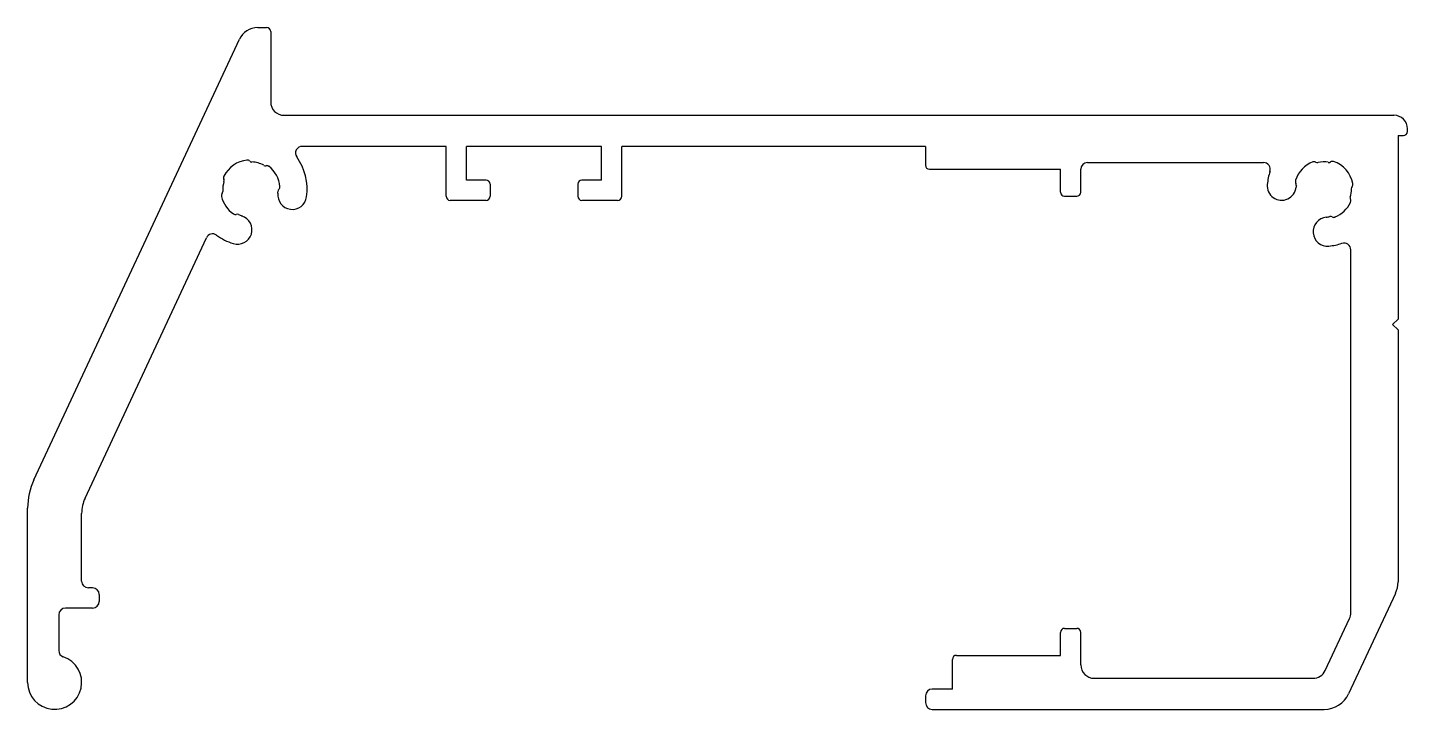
# Model space of a CAD drawing. Extents: x 598 to 701, y 669 to 720.
import ezdxf

# ---------------------------------------------------------------- set-up
doc = ezdxf.new("R2010")
doc.units = 0
doc.layers.add('-KADER', color=7, linetype='CONTINUOUS')

msp = doc.modelspace()

# ---------------------------------------------------------------- linework, layer by layer
at = {"layer": '-KADER', "linetype": 'CONTINUOUS'}
for p, q in [((615.41, 719.88), (616.07, 719.88)), ((616.37, 719.58), (616.37, 714.38)), ((598.83, 686.38), (614.05, 719.01)), ((617.37, 713.38), (699.57, 713.38)), ((700.57, 712.18), (700.57, 712.38)), ((699.87, 711.88), (699.87, 698.28)), ((699.87, 711.88), (700.27, 711.88)), ((629.37, 711.08), (618.71, 711.08)), ((629.37, 707.38), (629.37, 711.08)), ((640.87, 711.08), (630.87, 711.08)), ((630.87, 708.58), (630.87, 711.08)), ((640.87, 708.58), (640.87, 711.08)), ((642.37, 707.38), (642.37, 711.08)), ((664.87, 711.08), (642.37, 711.08)), ((664.87, 711.08), (664.87, 709.68)), ((665.17, 709.38), (674.87, 709.38)), ((674.87, 707.68), (674.87, 709.38)), ((676.37, 707.68), (676.37, 709.38)), ((676.87, 709.88), (689.91, 709.88)), ((632.32, 708.58), (630.87, 708.58)), ((632.62, 708.28), (632.62, 707.38)), ((639.12, 708.28), (639.12, 707.38)), ((640.87, 708.58), (639.42, 708.58)), ((675.17, 707.38), (676.07, 707.38)), ((632.32, 707.08), (629.67, 707.08)), ((642.07, 707.08), (639.42, 707.08)), ((602.62, 685.03), (611.61, 704.31)), ((696.37, 676.53), (696.37, 703.42)), ((699.87, 698.28), (699.47, 697.88)), ((699.47, 697.88), (699.87, 697.48)), ((699.87, 697.48), (699.87, 678.82)), ((598.37, 671.38), (598.37, 684.27)), ((602.37, 678.88), (602.37, 683.89)), ((603.17, 678.38), (602.87, 678.38)), ((603.67, 677.88), (603.67, 677.38)), ((699.68, 677.97), (696.21, 670.53)), ((603.17, 676.88), (601.17, 676.88)), ((600.67, 676.38), (600.67, 673.74)), ((694.47, 672.25), (696.27, 676.11)), ((674.87, 673.38), (674.87, 675.08)), ((675.17, 675.38), (676.07, 675.38)), ((676.37, 672.68), (676.37, 675.08)), ((666.87, 670.88), (666.87, 673.08)), ((667.17, 673.38), (674.87, 673.38)), ((677.37, 671.68), (693.57, 671.68)), ((666.87, 670.88), (665.37, 670.88)), ((664.87, 670.38), (664.87, 669.88)), ((665.37, 669.38), (694.4, 669.38))]:
    msp.add_line(p, q, dxfattribs=at)
for centre, radius, start, end in [((615.41, 718.38), 1.5, 90, 155), ((616.07, 719.58), 0.3, 0, 90), ((617.37, 714.38), 1, 180, 270), ((699.57, 712.38), 1, 0, 90), ((700.27, 712.18), 0.3, 270, 0), ((618.71, 710.58), 0.5, 90, 215.0624), ((614.87, 707.88), 2.2, 96.5812, 153.1641), ((614.64, 709.81), 0.25, 45.9727, 96.5812), ((614.99, 710.17), 0.25, 225.9727, 266.9093), ((614.87, 707.88), 2.05, 61.1537, 86.9093), ((615.98, 709.89), 0.25, 241.1537, 282.0903), ((616.08, 709.4), 0.25, 51.4818, 102.0903), ((614.87, 707.88), 2.2, 5.9116, 51.4818), ((614.87, 707.88), 4.2, 352.6604, 35.0624), ((665.17, 709.68), 0.3, 180, 270), ((676.87, 709.38), 0.5, 90, 180), ((689.91, 709.38), 0.5, 341.3885, 90), ((694.37, 707.88), 2.2, 111.5021, 161.5884), ((693.65, 709.69), 0.25, 60.8936, 111.5021), ((693.89, 710.13), 0.25, 240.8936, 281.8302), ((694.37, 707.88), 2.05, 80.5907, 101.8302), ((694.74, 710.14), 0.25, 260.5907, 301.5273), ((695, 709.72), 0.25, 70.9188, 121.5273), ((694.37, 707.88), 2.2, 11.5412, 70.9188), ((614.87, 707.88), 2.05, 162.836, 183.6939), ((613.13, 708.76), 0.25, 153.1641, 203.7727), ((612.67, 708.55), 0.25, 342.836, 23.7727), ((632.32, 708.28), 0.3, 0, 90), ((639.42, 708.28), 0.3, 90, 180), ((694.37, 707.88), 4.2, 161.3885, 174.8396), ((691.25, 708.16), 1.07, 174.8396, 354.8396), ((692.52, 708.49), 0.25, 161.5884, 212.197), ((692.09, 708.23), 0.25, 351.2603, 32.197), ((696.28, 708.27), 0.25, 320.9326, 11.5412), ((612.97, 707.43), 0.25, 142.7573, 193.3658), ((614.87, 707.88), 2.2, 193.3658, 235.0008), ((612.57, 707.73), 0.25, 322.7573, 3.6939), ((617.97, 707.48), 1.07, 172.6604, 352.6604), ((614.87, 707.88), 2.05, 352.6604, 356.2397), ((617.16, 707.72), 0.25, 135.303, 176.2397), ((616.81, 708.08), 0.25, 315.303, 5.9116), ((629.67, 707.38), 0.3, 180, 270), ((632.32, 707.38), 0.3, 270, 0), ((639.42, 707.38), 0.3, 180, 270), ((642.07, 707.38), 0.3, 270, 0), ((675.17, 707.68), 0.3, 180, 270), ((676.07, 707.68), 0.3, 270, 0), ((694.37, 707.88), 2.05, 171.2603, 174.8396), ((696.57, 707.23), 0.25, 163.8061, 204.7427), ((694.37, 707.88), 2.05, 343.8061, 1.8692), ((696.66, 707.95), 0.25, 140.9326, 181.8692), ((694.37, 707.88), 2.2, 292.4992, 334.1342), ((696.12, 707.03), 0.25, 334.1342, 24.7427), ((613.92, 704.9), 1.07, 252.3112, 72.3112), ((613.75, 706.28), 0.25, 235.0008, 285.6093), ((613.88, 705.8), 0.25, 64.6727, 105.6093), ((614.87, 707.88), 2.05, 244.6727, 252.3112), ((694.65, 704.76), 1.07, 95.1888, 275.1888), ((694.37, 707.88), 2.05, 275.1888, 282.8273), ((694.88, 705.63), 0.25, 61.8907, 102.8273), ((695.11, 706.07), 0.25, 241.8907, 292.4992), ((612.06, 704.1), 0.5, 53.3987, 155), ((614.87, 707.88), 4.2, 233.3987, 252.3112), ((694.37, 707.88), 4.2, 275.1888, 288.6115), ((695.87, 703.42), 0.5, 0, 108.6115), ((603.37, 684.27), 5, 155, 180), ((605.07, 683.89), 2.7, 155, 180), ((602.87, 678.88), 0.5, 180, 270), ((697.87, 678.82), 2, 335, 0), ((603.17, 677.88), 0.5, 0, 90), ((601.17, 676.38), 0.5, 90, 180), ((603.17, 677.38), 0.5, 270, 0), ((695.37, 676.53), 1, 335, 0), ((675.17, 675.08), 0.3, 90, 180), ((676.07, 675.08), 0.3, 0, 90), ((601.17, 673.74), 0.5, 180, 251.3371), ((600.37, 671.38), 2, 180, 71.3371), ((667.17, 673.08), 0.3, 90, 180), ((677.37, 672.68), 1, 180, 270), ((693.57, 672.68), 1, 270, 335), ((665.37, 670.38), 0.5, 90, 180), ((694.4, 671.38), 2, 270, 335), ((665.37, 669.88), 0.5, 180, 270)]:
    msp.add_arc(centre, radius, start, end, dxfattribs=at)

doc.saveas('drawing.dxf')
